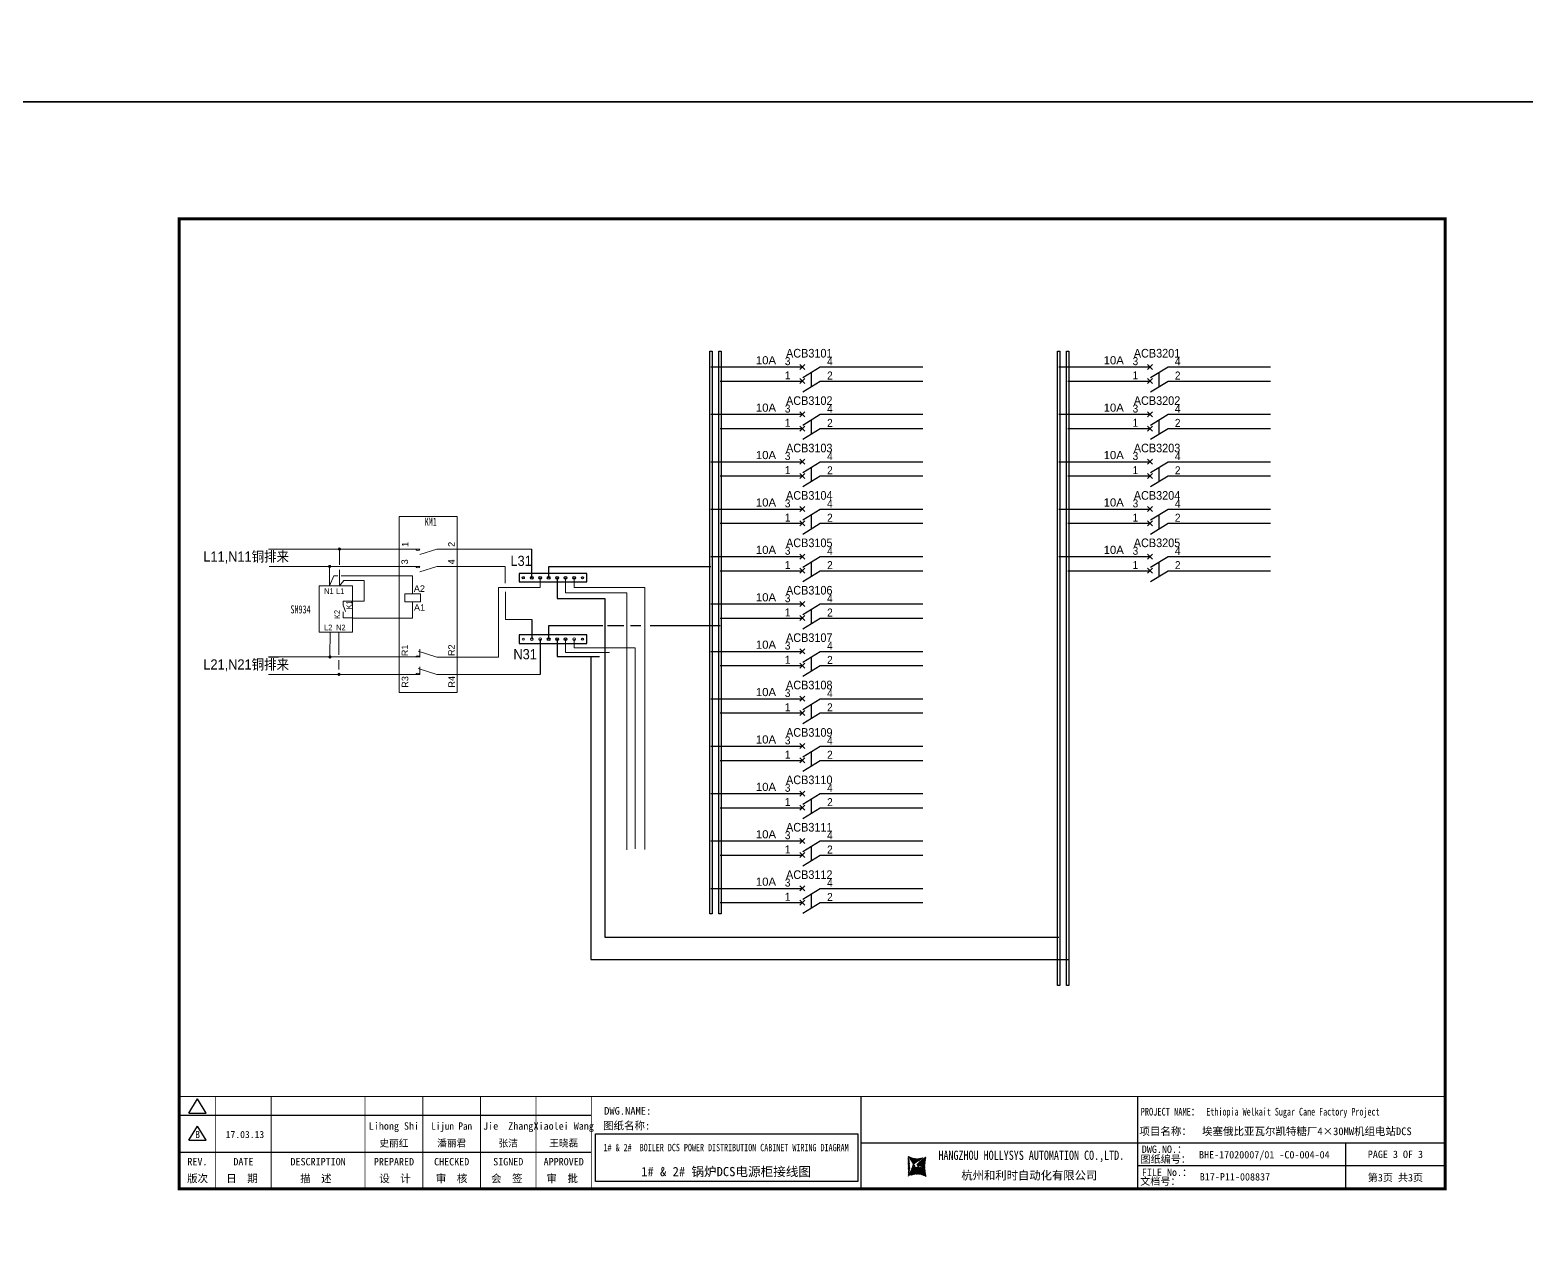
# Model space of a CAD drawing. Extents: x 79822 to 122366, y -56021 to -28815.
# Drawn here: x 101043 to 105906, y -50160 to -46251 of the extents above; entities that cross this region are included whole.
import ezdxf
from ezdxf.enums import TextEntityAlignment as Align
from ezdxf.lldxf.tags import DXFTag

# ---------------------------------------------------------------- set-up
doc = ezdxf.new("R2010")
doc.units = 0
doc.header["$LTSCALE"] = 100
doc.header["$MEASUREMENT"] = 0
doc.linetypes.add('ACAD_ISO02W100', pattern=[15, 12, -3])
for name, color, linetype in [('t', 1, 'Continuous'), ('标准图框及表格', 7, 'Continuous'), ('空气开关', 7, 'Continuous')]:
    doc.layers.add(name, color=color, linetype=linetype)
for name, color, linetype, lineweight in [('注释', 130, 'Continuous', 20), ('粗实线', 7, 'Continuous', 20), ('细实线', 7, 'Continuous', 20)]:
    doc.layers.add(name, color=color, linetype=linetype, lineweight=lineweight)
doc.styles.add('HZ', font='arial.ttf', dxfattribs={"width": 0.7})
doc.styles.get("Standard").update_dxf_attribs({"font": ''})
doc.styles.get('Standard').set_extended_font_data('SimSun')
tags = doc.linetypes.add('CENTER', pattern=[2, 1.25, -0.25, 0.25, -0.25]).pattern_tags.tags
tags[10:11] = [DXFTag(74, 4), DXFTag(75, 0), DXFTag(340, '0'), DXFTag(46, 1.0), DXFTag(50, 0.0), DXFTag(44, 0.0), DXFTag(45, 0.0)]
tags[8:9] = [DXFTag(74, 4), DXFTag(75, 0), DXFTag(340, '0'), DXFTag(46, 1.0), DXFTag(50, 0.0), DXFTag(44, 0.0), DXFTag(45, 0.0)]
tags[6:7] = [DXFTag(74, 4), DXFTag(75, 0), DXFTag(340, '0'), DXFTag(46, 1.0), DXFTag(50, 0.0), DXFTag(44, 0.0), DXFTag(45, 0.0)]
tags[4:5] = [DXFTag(74, 4), DXFTag(75, 0), DXFTag(340, '0'), DXFTag(46, 1.0), DXFTag(50, 0.0), DXFTag(44, 0.0), DXFTag(45, 0.0)]

# ---------------------------------------------------------------- blocks, each defined once
blk = doc.blocks.new('供电端子')
at = {"style": 'HZ', "width": 0.7}
blk.add_attdef('供电端子', (0, 0), '', height=17, dxfattribs=at)
blk = doc.blocks.new('图框')
at = {"layer": '标准图框及表格'}
h = blk.add_hatch(dxfattribs=at)
h.set_pattern_fill('ANSI31', color=5, scale=8.329864, style=0)
edge = h.paths.add_edge_path()
edge.add_arc((2399.3, -2998.2), 55.2, 238.1092, 291.6532)
edge.add_line((2419.6, -3049.4), (2388.5, -3070.2))
edge.add_arc((2238.9, -3078.3), 135.4, 346.3915, 374.25)
edge.add_line((2370.5, -3110.2), (2397.5, -3087.9))
edge.add_line((2391.3, -3080.3), (2396.1, -3080.9))
edge.add_spline(control_points=[(2397.5, -3087.9), (2398.4, -3087), (2400, -3085.5), (2399.9, -3081.3), (2397.4, -3081), (2396.1, -3080.9)], knot_values=[0, 0, 0, 0, 6.844331, 12.400427, 18.769243, 18.769243, 18.769243, 18.769243], weights=[1, 1, 1, 1, 1, 1], degree=3, periodic=0)
edge.add_spline(control_points=[(2388.5, -3070.3), (2387.8, -3070.9), (2386.5, -3072), (2385.5, -3073.4), (2385.1, -3074)], knot_values=[0, 0, 0, 0, 5.253674, 9.488439, 9.488439, 9.488439, 9.488439], weights=[1, 1, 1, 1, 1], degree=3, periodic=0)
edge.add_spline(control_points=[(2386.3, -3072.3), (2385.7, -3072.9), (2384.6, -3074.4), (2384.9, -3077.7), (2387.9, -3079.9), (2390.2, -3080.1), (2391.3, -3080.3)], knot_values=[10.665975, 10.665975, 10.665975, 10.665975, 18.977704, 28.894558, 41.119554, 52.646925, 52.646925, 52.646925, 52.646925], weights=[1, 1, 1, 1, 1, 1, 1], degree=3, periodic=0)
h = blk.add_hatch(dxfattribs=at)
h.set_pattern_fill('ANSI31', color=3, scale=8.329864, style=0)
edge = h.paths.add_edge_path()
edge.add_line((2402.5, -3075.8), (2407.7, -3076.4))
edge.add_spline(control_points=[(2401, -3068.8), (2400.2, -3069.6), (2398.5, -3071.2), (2398.6, -3075.4), (2401.1, -3075.6), (2402.4, -3075.8)], knot_values=[0, 0, 0, 0, 6.844331, 12.400427, 18.769243, 18.769243, 18.769243, 18.769243], weights=[1, 1, 1, 1, 1, 1], degree=3, periodic=0)
edge.add_line((2428, -3046.5), (2401, -3068.8))
edge.add_spline(control_points=[(2412.6, -3083.9), (2413, -3083.4), (2413.9, -3082.1), (2413.6, -3078.9), (2410.7, -3076.8), (2408.3, -3076.5), (2407.2, -3076.4)], knot_values=[12.654089, 12.654089, 12.654089, 12.654089, 18.977704, 28.894558, 41.119554, 52.646925, 52.646925, 52.646925, 52.646925], weights=[1, 1, 1, 1, 1, 1, 1], degree=3, periodic=0)
edge.add_line((2411.6, -3085), (2412.8, -3083.7))
edge.add_line((2410, -3086.4), (2411.6, -3085))
edge.add_line((2378.9, -3107.2), (2410, -3086.4))
edge.add_arc((2399.3, -3158.5), 55.2, 58.1092, 111.6532)
edge.add_arc((2559.6, -3078.3), 135.4, 166.3915, 194.25)
at = {"color": 7}
for p, q in [((2215.6, -2851.6), (2215.6, -3151.6)), ((3115.6, -2851.6), (3115.6, -3151.6)), ((0, -2911.6), (1340.2, -2911.6)), ((2215.6, -3001.6), (3115.6, -3001.6)), ((3115.6, -3001.6), (4115.6, -3001.6)), ((3791.8, -3001.6), (3791.8, -3151.6)), ((0, -3031.6), (1340.2, -3031.6)), ((4115.6, -3076.6), (3115.6, -3076.6))]:
    blk.add_line(p, q, dxfattribs=at)
at = {"color": 7, "const_width": 3}
blk.add_lwpolyline([(4115.6, -2851.6), (0, -2851.6)], dxfattribs=at)
at = {"layer": 't', "color": 7}
for p, q in [((31.9, -2905), (59.9, -2859.1)), ((87.8, -2905), (59.9, -2859.1)), ((31.9, -2905), (87.8, -2905)), ((31.9, -2993), (59.9, -2947.1)), ((87.8, -2993), (59.9, -2947.1)), ((31.9, -2993), (87.8, -2993))]:
    blk.add_line(p, q, dxfattribs=at)
at = {"layer": 't', "color": 7, "const_width": 9.62}
blk.add_lwpolyline([(4115.6, -3151.6), (4115.6, 0), (0, 0), (0, -3151.6)], close=True, dxfattribs=at)
at = {"layer": 't', "color": 7, "const_width": 2.4}
for points in [[(118.8, -2852.8), (118.8, -3151.6)], [(299.1, -2852.8), (299.1, -3151.6)], [(604.4, -2852.8), (604.4, -3156.4)], [(792, -2852.8), (792, -3156.4)], [(979.6, -2852.8), (979.6, -3156.4)], [(1159.9, -2852.8), (1159.9, -3156.4)], [(1340.2, -2852.8), (1340.2, -3156.4)]]:
    blk.add_lwpolyline(points, dxfattribs=at)
at = {"color": 7, "linetype": 'CENTER'}
for s, height, p in [('图纸编号：', 24, (3125.2, -3066.7)), ('杭州和利时自动化有限公司', 27, (2542.5, -3121.1)), ('文档号：', 24, (3124, -3138.7))]:
    blk.add_text(s, height=height, dxfattribs=at).set_placement(p)
at = {"color": 7, "flags": 8}
for tag, p, height in [('DWG.NAME:', (1381.6, -2910.4), 25), ('PROJECTNAME:', (3125.5, -2912.8), 24), ('PROJECTNAME：', (3339.1, -2913.1), 25), ('DWG.NO.:', (3128.2, -3030.4), 24), ('图纸编号', (3315.4, -3052.4), 24), ('FILENO.:', (3128.7, -3106.1), 24), ('文档号', (3317.7, -3124.1), 24)]:
    blk.add_attdef(tag, p, '', height=height, dxfattribs=at)
for tag, height, p in [('A', 23, (59.9, -2974.9)), ('设计时间', 23, (213.9, -2974.9)), ('RENLIU', 24, (698.2, -2950.4)), ('SHUFENWANG', 24, (885.8, -2950.4)), ('FANGHOU', 24, (1069.7, -2950.4)), ('DANDANLI', 24, (1250, -2950.4)), ('刘仁', 23, (698.2, -3002.2)), ('王姝芬', 23, (885.8, -3002.2)), ('侯方', 23, (1069.7, -3002.2)), ('李丹丹', 23, (1250, -3002.2)), ('#10STATIONONTROLCABINETCOVER', 30, (1777.9, -3017.2)), ('REV.', 24, (59.4, -3063)), ('DATE', 24, (208.9, -3063)), ('DESCRIPTION', 24, (451.7, -3063)), ('PREPARED', 24, (698.2, -3063)), ('CHECKED', 24, (885.8, -3063)), ('SIGNED', 24, (1069.7, -3063)), ('APPROVED', 24, (1250, -3063)), ('PAGEXOFX', 24, (3953.7, -3039.1)), ('图纸名称', 30, (1777.9, -3094.7)), ('第几页共几页', 24, (3953.7, -3114.1))]:
    blk.add_attdef(tag, text='', height=height, dxfattribs=at).set_placement(p, align=Align.MIDDLE)
for tag, p in [('图纸名称:', (1377.8, -2965.9)), ('项目名称：', (3121.6, -2984.3)), ('项目名称：', (3325, -2984.3))]:
    blk.add_attdef(tag, text='', height=25, dxfattribs=at).set_placement(p, align=Align.BOTTOM_LEFT)
at = {"color": 7, "width": 0.8, "flags": 8}
blk.add_attdef('HANGZHOUHOLLYSYSAUTOMATIONCO.,LTD.', text='', height=24, dxfattribs=at).set_placement((2770.1, -3045.7), align=Align.MIDDLE)
at = {"layer": 't', "color": 7}
for s, p in [('版次', (59.9, -3117.6)), ('日  期', (204.2, -3117.6)), ('描  述', (444.5, -3117.6)), ('设  计', (701.5, -3117.6)), ('审  核', (885.6, -3117.6)), ('会  签', (1065, -3117.6)), ('审  批', (1245.3, -3117.6))]:
    blk.add_text(s, height=25, dxfattribs=at).set_placement(p, align=Align.MIDDLE_CENTER)
at = {"layer": '标准图框及表格', "color": 5, "style": 'HZ'}
for s, p in [('pgqh', (2373.9, -3059.7)), ('hollilas', (2374.1, -3086))]:
    blk.add_text(s, height=5.21, dxfattribs=at).set_placement(p)
at = {"layer": '标准图框及表格', "color": 3, "style": 'HZ'}
for s, height, p in [('auto', 8.68, (2400.9, -3074.2)), ('hollysys', 4.34, (2402.5, -3099.7))]:
    blk.add_text(s, height=height, dxfattribs=at).set_placement(p)

msp = doc.modelspace()

# ---------------------------------------------------------------- linework, layer by layer
at = {"color": 43}
for p, q in [((103256.5, -47346.1), (103553.2, -47346.1)), ((103611.7, -47346.1), (103945.4, -47346.1)), ((104387.1, -47346.1), (104683.7, -47346.1)), ((104742.3, -47346.1), (105076, -47346.1)), ((103256.5, -47500.1), (103553.2, -47500.1)), ((103611.7, -47500.1), (103945.4, -47500.1)), ((104387.1, -47500.1), (104683.7, -47500.1)), ((104742.3, -47500.1), (105076, -47500.1)), ((103256.5, -47654.1), (103553.2, -47654.1)), ((103611.7, -47654.1), (103945.4, -47654.1)), ((104387.1, -47654.1), (104683.7, -47654.1)), ((104742.3, -47654.1), (105076, -47654.1)), ((103256.5, -47808.1), (103553.2, -47808.1)), ((103611.7, -47808.1), (103945.4, -47808.1)), ((104387.1, -47808.1), (104683.7, -47808.1)), ((104742.3, -47808.1), (105076, -47808.1)), ((102674.1, -48030.9), (102674.1, -47938.1)), ((102729.1, -48030.9), (102729.1, -47994.6)), ((102729.1, -47994.6), (102901.3, -47994.6)), ((102873.8, -47994.6), (103256.5, -47994.6)), ((103256.5, -47962.1), (103553.2, -47962.1)), ((103611.7, -47962.1), (103945.4, -47962.1)), ((104387.1, -47962.1), (104683.7, -47962.1)), ((104742.3, -47962.1), (105076, -47962.1)), ((102756.6, -48030.9), (102756.6, -48098.7)), ((102756.6, -48098.7), (102888, -48098.7)), ((102871, -48098.7), (102911.1, -48098.7)), ((102911.1, -48098.7), (102911.1, -48467.6)), ((103256.5, -48116.1), (103553.2, -48116.1)), ((103611.7, -48116.1), (103945.4, -48116.1)), ((101818.8, -48288.3), (101851, -48288.3)), ((103256.5, -48270.1), (103553.2, -48270.1)), ((103611.7, -48270.1), (103945.4, -48270.1)), ((103256.5, -48424.1), (103553.2, -48424.1)), ((103611.7, -48424.1), (103945.4, -48424.1)), ((102911.1, -48467.6), (102911.1, -49198.4)), ((103256.5, -48578.1), (103553.2, -48578.1)), ((103611.7, -48578.1), (103945.4, -48578.1)), ((103256.5, -48732.1), (103553.2, -48732.1)), ((103611.7, -48732.1), (103945.4, -48732.1)), ((103256.5, -48886.1), (103553.2, -48886.1)), ((103611.7, -48886.1), (103945.4, -48886.1)), ((103256.5, -49040.1), (103553.2, -49040.1)), ((103611.7, -49040.1), (103945.4, -49040.1)), ((102911.1, -49198.4), (104387.9, -49198.4))]:
    msp.add_line(p, q, dxfattribs=at)
at = {"color": 6}
for p, q in [((103561.3, -47354.2), (103545.1, -47338)), ((103545.1, -47354.2), (103561.3, -47338)), ((103555.3, -47380.9), (103611.7, -47346.1)), ((104691.8, -47354.2), (104675.6, -47338)), ((104675.6, -47354.2), (104691.8, -47338)), ((104685.8, -47380.9), (104742.3, -47346.1)), ((103545.1, -47400.3), (103561.3, -47384.1)), ((103561.3, -47400.3), (103545.1, -47384.1)), ((103555.3, -47427), (103611.7, -47392.2)), ((104675.6, -47400.3), (104691.8, -47384.1)), ((104691.8, -47400.3), (104675.6, -47384.1)), ((104685.8, -47427), (104742.3, -47392.2)), ((103561.3, -47508.2), (103545.1, -47492)), ((103545.1, -47508.2), (103561.3, -47492)), ((103555.3, -47534.9), (103611.7, -47500.1)), ((104691.8, -47508.2), (104675.6, -47492)), ((104675.6, -47508.2), (104691.8, -47492)), ((104685.8, -47534.9), (104742.3, -47500.1)), ((103561.3, -47554.3), (103545.1, -47538.1)), ((103545.1, -47554.3), (103561.3, -47538.1)), ((103555.3, -47581), (103611.7, -47546.2)), ((104691.8, -47554.3), (104675.6, -47538.1)), ((104675.6, -47554.3), (104691.8, -47538.1)), ((104685.8, -47581), (104742.3, -47546.2)), ((103545.1, -47662.2), (103561.3, -47646)), ((103561.3, -47662.2), (103545.1, -47646)), ((103555.3, -47688.9), (103611.7, -47654.1)), ((104675.6, -47662.2), (104691.8, -47646)), ((104691.8, -47662.2), (104675.6, -47646)), ((104685.8, -47688.9), (104742.3, -47654.1)), ((103545.1, -47708.3), (103561.3, -47692.1)), ((103561.3, -47708.3), (103545.1, -47692.1)), ((103555.3, -47735), (103611.7, -47700.2)), ((104675.6, -47708.3), (104691.8, -47692.1)), ((104691.8, -47708.3), (104675.6, -47692.1)), ((104685.8, -47735), (104742.3, -47700.2)), ((103561.3, -47816.2), (103545.1, -47800)), ((103545.1, -47816.2), (103561.3, -47800)), ((104691.8, -47816.2), (104675.6, -47800)), ((104675.6, -47816.2), (104691.8, -47800)), ((103561.3, -47862.3), (103545.1, -47846.1)), ((103545.1, -47862.3), (103561.3, -47846.1)), ((103555.3, -47842.9), (103611.7, -47808.1)), ((103555.3, -47889), (103611.7, -47854.2)), ((104691.8, -47862.3), (104675.6, -47846.1)), ((104675.6, -47862.3), (104691.8, -47846.1)), ((104685.8, -47842.9), (104742.3, -47808.1)), ((104685.8, -47889), (104742.3, -47854.2)), ((103545.1, -47970.2), (103561.3, -47954)), ((103561.3, -47970.2), (103545.1, -47954)), ((103545.1, -48016.3), (103561.3, -48000.1)), ((103561.3, -48016.3), (103545.1, -48000.1)), ((103555.3, -47996.9), (103611.7, -47962.1)), ((104675.6, -47970.2), (104691.8, -47954)), ((104691.8, -47970.2), (104675.6, -47954)), ((104675.6, -48016.3), (104691.8, -48000.1)), ((104691.8, -48016.3), (104675.6, -48000.1)), ((104685.8, -47996.9), (104742.3, -47962.1)), ((103555.3, -48043), (103611.7, -48008.2)), ((104685.8, -48043), (104742.3, -48008.2)), ((103561.3, -48124.2), (103545.1, -48108)), ((103545.1, -48124.2), (103561.3, -48108)), ((103555.3, -48150.9), (103611.7, -48116.1)), ((103561.3, -48170.3), (103545.1, -48154.1)), ((103545.1, -48170.3), (103561.3, -48154.1)), ((103555.3, -48197), (103611.7, -48162.2)), ((103561.3, -48278.2), (103545.1, -48262)), ((103545.1, -48278.2), (103561.3, -48262)), ((103555.3, -48304.9), (103611.7, -48270.1)), ((103561.3, -48324.3), (103545.1, -48308.1)), ((103545.1, -48324.3), (103561.3, -48308.1)), ((103555.3, -48351), (103611.7, -48316.2)), ((103545.1, -48432.2), (103561.3, -48416)), ((103561.3, -48432.2), (103545.1, -48416)), ((103555.3, -48458.9), (103611.7, -48424.1)), ((103545.1, -48478.3), (103561.3, -48462.1)), ((103561.3, -48478.3), (103545.1, -48462.1)), ((103555.3, -48505), (103611.7, -48470.2)), ((103561.3, -48586.2), (103545.1, -48570)), ((103545.1, -48586.2), (103561.3, -48570)), ((103555.3, -48612.9), (103611.7, -48578.1)), ((103561.3, -48632.3), (103545.1, -48616.1)), ((103545.1, -48632.3), (103561.3, -48616.1)), ((103555.3, -48659), (103611.7, -48624.2)), ((103561.3, -48740.2), (103545.1, -48724)), ((103545.1, -48740.2), (103561.3, -48724)), ((103561.3, -48786.3), (103545.1, -48770.1)), ((103545.1, -48786.3), (103561.3, -48770.1)), ((103555.3, -48766.9), (103611.7, -48732.1)), ((103555.3, -48813), (103611.7, -48778.2)), ((103561.3, -48894.2), (103545.1, -48878)), ((103545.1, -48894.2), (103561.3, -48878)), ((103561.3, -48940.3), (103545.1, -48924.1)), ((103545.1, -48940.3), (103561.3, -48924.1)), ((103555.3, -48920.9), (103611.7, -48886.1)), ((103555.3, -48967), (103611.7, -48932.2)), ((103545.1, -49048.2), (103561.3, -49032)), ((103561.3, -49048.2), (103545.1, -49032)), ((103555.3, -49074.9), (103611.7, -49040.1)), ((103545.1, -49094.3), (103561.3, -49078.1)), ((103561.3, -49094.3), (103545.1, -49078.1)), ((103555.3, -49121), (103611.7, -49086.2))]:
    msp.add_line(p, q, dxfattribs=at)
at = {"color": 5}
for p, q in [((103286.2, -47392.2), (103553.2, -47392.2)), ((103611.7, -47392.2), (103944.8, -47392.2)), ((104416.8, -47392.2), (104683.7, -47392.2)), ((104742.3, -47392.2), (105075.4, -47392.2)), ((103286.2, -47546.2), (103553.2, -47546.2)), ((103611.7, -47546.2), (103944.8, -47546.2)), ((104416.8, -47546.2), (104683.7, -47546.2)), ((104742.3, -47546.2), (105075.4, -47546.2)), ((103286.2, -47700.2), (103553.2, -47700.2)), ((103611.7, -47700.2), (103944.8, -47700.2)), ((104416.8, -47700.2), (104683.7, -47700.2)), ((104742.3, -47700.2), (105075.4, -47700.2)), ((103286.2, -47854.2), (103553.2, -47854.2)), ((103611.7, -47854.2), (103944.8, -47854.2)), ((104416.8, -47854.2), (104683.7, -47854.2)), ((104742.3, -47854.2), (105075.4, -47854.2)), ((103286.2, -48008.2), (103553.2, -48008.2)), ((103611.7, -48008.2), (103944.8, -48008.2)), ((104416.8, -48008.2), (104683.7, -48008.2)), ((104742.3, -48008.2), (105075.4, -48008.2)), ((102674.1, -48166.2), (102674.1, -48230.5)), ((102729.1, -48230.5), (102729.1, -48186)), ((102729.1, -48186), (102847.5, -48186)), ((102820, -48186), (102905.6, -48186)), ((102919.9, -48186), (102972.9, -48186)), ((102995.6, -48186), (103028.7, -48186)), ((103059.3, -48186), (103286.2, -48186)), ((103286.2, -48162.2), (103553.2, -48162.2)), ((103611.7, -48162.2), (103944.8, -48162.2)), ((102701.6, -48230.5), (102701.6, -48345.2)), ((102756.6, -48230.5), (102756.6, -48286.8)), ((102756.6, -48286.8), (102894.1, -48286.8)), ((102866.6, -48286.8), (102866.6, -48467)), ((103286.2, -48316.2), (103553.2, -48316.2)), ((103611.7, -48316.2), (103944.8, -48316.2)), ((102866.6, -48467), (102866.6, -49271.1)), ((103286.2, -48470.2), (103553.2, -48470.2)), ((103611.7, -48470.2), (103944.8, -48470.2)), ((103286.2, -48624.2), (103553.2, -48624.2)), ((103611.7, -48624.2), (103944.8, -48624.2)), ((103286.2, -48778.2), (103553.2, -48778.2)), ((103611.7, -48778.2), (103944.8, -48778.2)), ((103286.2, -48932.2), (103553.2, -48932.2)), ((103611.7, -48932.2), (103944.8, -48932.2)), ((103286.2, -49086.2), (103553.2, -49086.2)), ((103611.7, -49086.2), (103944.8, -49086.2)), ((102866.6, -49271.1), (104417.7, -49271.1))]:
    msp.add_line(p, q, dxfattribs=at)
at = {"color": 5, "lineweight": 0}
for p, q in [((102017, -48057.5), (102031.2, -48025.3)), ((102031.2, -48025.3), (102043.7, -48025.3)), ((102054.5, -48025.3), (102286.7, -48025.3))]:
    msp.add_line(p, q, dxfattribs=at)
at = {"color": 43, "lineweight": 0}
for p, q in [((102063.7, -48039.6), (102049, -48057.5)), ((102129.1, -48039.6), (102063.7, -48039.6)), ((102129.1, -48106.7), (102129.1, -48039.6)), ((102090.9, -48106.7), (102129.1, -48106.7))]:
    msp.add_line(p, q, dxfattribs=at)
at = {"color": 1}
for points in [[(80424, -41902.7), (120415.7, -41902.7), (120415.7, -46484.7), (80424, -46484.7)], [(80424, -46484.7), (120403.6, -46484.7), (120403.6, -56021.4), (80424, -56021.4)], [(102881.4, -49837.3), (103734, -49837.3), (103734, -49992.3), (102881.4, -49992.3)]]:
    msp.add_lwpolyline(points, close=True, dxfattribs=at)
at = {"color": 43}
for points in [[(103260.5, -47294.4), (103260.5, -49123.2), (103252.7, -49123.2), (103252.7, -47294.4)], [(104391, -47294.4), (104391, -49356.2), (104383.2, -49356.2), (104383.2, -47294.4)], [(102632.8, -48044.6), (102852.8, -48044.6), (102852.8, -48017.1), (102632.8, -48017.1)]]:
    msp.add_lwpolyline(points, close=True, dxfattribs=at)
at = {"color": 5}
for points in [[(103289.7, -47294.4), (103289.7, -49123.2), (103281.8, -49123.2), (103281.8, -47294.4)], [(104420.2, -47294.4), (104420.2, -49356.2), (104412.4, -49356.2), (104412.4, -47294.4)], [(102632.8, -48244.3), (102852.8, -48244.3), (102852.8, -48216.8), (102632.8, -48216.8)]]:
    msp.add_lwpolyline(points, close=True, dxfattribs=at)
for centre, radius in [((102646.6, -48030.9), 3.3), ((102674.1, -48030.9), 4.4), ((102701.6, -48030.9), 4.4), ((102729.1, -48030.9), 4.4), ((102756.6, -48030.9), 4.4), ((102784.1, -48030.9), 4.4), ((102811.6, -48030.9), 4.4), ((102839.1, -48030.9), 3.3), ((102729.1, -48230.5), 4.4), ((102756.6, -48230.5), 4.4), ((102784.1, -48230.5), 4.4), ((102839.1, -48230.5), 3.3)]:
    msp.add_circle(centre, radius)
at = {"lineweight": 20}
for centre, radius in [((102646.6, -48230.5), 3.3), ((102674.1, -48230.5), 4.4), ((102701.6, -48230.5), 4.4), ((102811.6, -48230.5), 4.4)]:
    msp.add_circle(centre, radius, dxfattribs=at)
at = {"layer": '空气开关', "color": 6}
for p, q in [((103583.5, -47409.6), (103583.5, -47363.5)), ((104714, -47409.6), (104714, -47363.5)), ((103583.5, -47563.6), (103583.5, -47517.5)), ((104714, -47563.6), (104714, -47517.5)), ((103583.5, -47717.6), (103583.5, -47671.5)), ((104714, -47717.6), (104714, -47671.5)), ((103583.5, -47871.6), (103583.5, -47825.5)), ((104714, -47871.6), (104714, -47825.5)), ((103583.5, -48025.6), (103583.5, -47979.5)), ((104714, -48025.6), (104714, -47979.5)), ((103583.5, -48179.6), (103583.5, -48133.5)), ((103583.5, -48333.6), (103583.5, -48287.5)), ((103583.5, -48487.6), (103583.5, -48441.5)), ((103583.5, -48641.6), (103583.5, -48595.5)), ((103583.5, -48795.6), (103583.5, -48749.5)), ((103583.5, -48949.6), (103583.5, -48903.5)), ((103583.5, -49103.6), (103583.5, -49057.5))]:
    msp.add_line(p, q, dxfattribs=at)
at = {"layer": '粗实线'}
msp.add_lwpolyline([(102243.4, -48403.8), (102243.4, -47832.3), (102431.5, -47832.3), (102431.5, -48403.8)], close=True, dxfattribs=at)
at = {"layer": '细实线', "color": 43}
for p, q in [((101818.8, -47937.8), (102180.8, -47937.8)), ((102049.4, -47989.1), (102049.4, -47937.8)), ((102180.8, -47937.8), (102243.4, -47937.8)), ((102243.4, -47937.8), (102310.4, -47937.8)), ((102365.3, -47938.1), (102310.5, -47955.7)), ((102431.5, -47938.1), (102365.3, -47938.1)), ((102431.5, -47938.1), (102674.1, -47938.1)), ((102049, -48057.5), (102049, -48005.1)), ((102701.6, -48030.9), (102701.6, -48062.5)), ((102784.1, -48030.9), (102784.1, -48079.7)), ((102811.6, -48030.9), (102811.6, -48062.4)), ((102566.1, -48288.6), (102566.1, -48062.5)), ((102566.1, -48062.5), (102701.6, -48062.5)), ((102784.1, -48079.7), (102888.4, -48079.7)), ((102811.6, -48062.4), (102888.4, -48062.4)), ((102869.9, -48079.7), (102983.3, -48079.7)), ((102874.2, -48062.4), (103041.6, -48062.4)), ((102983.3, -48079.7), (102983.3, -48915.1)), ((103041.6, -48062.4), (103041.6, -48914)), ((102286.7, -48109.7), (102286.7, -48161.9)), ((102243.4, -48161.9), (102090.9, -48161.9)), ((102243.4, -48161.9), (102286.7, -48161.9)), ((102018.3, -48208.2), (102018, -48285.8)), ((101851.1, -48288.3), (102243.4, -48288.3)), ((102243.4, -48288.3), (102310.4, -48288.3)), ((102365.3, -48288.6), (102305.1, -48269.3)), ((102310.4, -48288.9), (102310.4, -48263.2)), ((102431.5, -48288.6), (102365.3, -48288.6)), ((102431.5, -48288.6), (102566.1, -48288.6))]:
    msp.add_line(p, q, dxfattribs=at)
at = {"layer": '细实线', "color": 5}
for p, q in [((101820.5, -47994.3), (102152.4, -47994.3)), ((102017, -48057.5), (102017, -47994.3)), ((102152.4, -47994.3), (102243.4, -47994.3)), ((102243.4, -47994.3), (102310.4, -47994.3)), ((102365.3, -47994.6), (102310.5, -48012.2)), ((102431.5, -47994.6), (102365.3, -47994.6)), ((102431.5, -47994.6), (102587.5, -47994.6)), ((102587.5, -47994.6), (102587.5, -48048.1)), ((102286.7, -48083.6), (102286.7, -48025.3)), ((102588.3, -48076.6), (102588.3, -48166.2)), ((102588.3, -48166.2), (102674.1, -48166.2)), ((102047.2, -48208.2), (102047.2, -48281.4)), ((102784.1, -48230.5), (102784.1, -48273.7)), ((102811.6, -48230.5), (102811.6, -48258.3)), ((102784.1, -48273.7), (102926.5, -48273.7)), ((102811.6, -48258.3), (102928.3, -48258.3)), ((102924.8, -48258.3), (103009.9, -48258.3)), ((103009.9, -48258.3), (103009.9, -48912.1)), ((102047.4, -48299.3), (102047.4, -48329.1)), ((102365.3, -48345.2), (102305.1, -48325.9)), ((102310.2, -48344.9), (102310.2, -48319.9)), ((101818.8, -48344.9), (102243.4, -48344.9)), ((102243.4, -48344.9), (102310.4, -48344.9)), ((102431.5, -48345.2), (102365.3, -48345.2)), ((102431.5, -48345.2), (102701.6, -48345.2))]:
    msp.add_line(p, q, dxfattribs=at)
at = {"layer": '细实线'}
for p, q in [((102090.9, -48106.7), (102060.8, -48106.7)), ((102060.8, -48106.7), (102060.8, -48120.4)), ((102060.8, -48161.2), (102060.8, -48141.7)), ((102090.9, -48161.2), (102060.8, -48161.2))]:
    msp.add_line(p, q, dxfattribs=at)
at = {"layer": '细实线', "color": 7}
msp.add_line((102068.1, -48141.2), (102060.8, -48120.4), dxfattribs=at)
at = {"layer": '细实线', "color": 43, "linetype": 'Continuous', "const_width": 5.09}
for points in [[(102049.1, -47940.3, 1), (102049.1, -47935.2, 1)], [(102018, -48290.9, 1), (102018, -48285.8, 1)]]:
    msp.add_lwpolyline(points, format="xyb", close=True, dxfattribs=at)
at = {"layer": '细实线', "color": 5, "linetype": 'Continuous', "const_width": 5.09}
msp.add_lwpolyline([(102017.1, -47996.9, 1), (102017.1, -47991.8, 1)], format="xyb", close=True, dxfattribs=at)
at = {"layer": '细实线'}
for points in [[(101983.5, -48208.2), (101983.5, -48057.5), (102090.9, -48057.5), (102090.9, -48208.2)], [(102261.1, -48109.7), (102261.1, -48083.6), (102312.2, -48083.6), (102312.2, -48109.7)]]:
    msp.add_lwpolyline(points, close=True, dxfattribs=at)
at = {"layer": '细实线', "color": 0, "linetype": 'Continuous', "const_width": 5.09}
msp.add_lwpolyline([(102047.4, -48347.4, 1), (102047.4, -48342.4, 1)], format="xyb", close=True, dxfattribs=at)
at = {"layer": '细实线', "color": 43}
for centre, start, end in [((102303.8, -47935.4), 199.9032, 340.0968), ((102303.8, -48291.3), 19.9032, 160.0968)]:
    msp.add_arc(centre, 7.02, start, end, dxfattribs=at)
at = {"layer": '细实线', "color": 5}
for centre, start, end in [((102303.8, -47992), 199.9032, 340.0968), ((102303.8, -48347.9), 19.9032, 160.0968)]:
    msp.add_arc(centre, 7.02, start, end, dxfattribs=at)

# ---------------------------------------------------------------- block references
at = {"color": 1}
ref = msp.add_blockref('图框', (101527.9, -46865.1), dxfattribs=at)
ref.add_attrib('第几页共几页', '第3页 共3页', dxfattribs={"color": 7, "height": 24, "flags": 8}).set_placement((105481.6, -49979.1), align=Align.MIDDLE)
ref.add_attrib('图纸编号', 'BHE-17020007/01 -C0-004-04', (104843.2, -49917.5), dxfattribs={"color": 7, "height": 24, "flags": 8})
ref.add_attrib('文档号', 'B17-P11-008837', (104845.6, -49989.2), dxfattribs={"color": 7, "height": 24, "flags": 8})
ref.add_attrib('图纸名称', '1# & 2# 锅炉DCS电源柜接线图', dxfattribs={"color": 7, "height": 30, "flags": 8}).set_placement((103305.8, -49959.7), align=Align.MIDDLE)
ref.add_attrib('刘仁', '史丽红', dxfattribs={"color": 7, "height": 23, "flags": 8}).set_placement((102226.1, -49867.2), align=Align.MIDDLE)
ref.add_attrib('王姝芬', '潘丽君', dxfattribs={"color": 7, "height": 23, "flags": 8}).set_placement((102413.7, -49867.2), align=Align.MIDDLE)
ref.add_attrib('侯方', '张洁', dxfattribs={"color": 7, "height": 23, "flags": 8}).set_placement((102597.6, -49867.2), align=Align.MIDDLE)
ref.add_attrib('李丹丹', '王晓磊', dxfattribs={"color": 7, "height": 23, "flags": 8}).set_placement((102777.9, -49867.2), align=Align.MIDDLE)
ref.add_attrib('设计时间', '17.03.13', dxfattribs={"color": 7, "height": 23, "flags": 8}).set_placement((101741.7, -49839.9), align=Align.MIDDLE)
ref.add_attrib('A', 'B', dxfattribs={"color": 7, "height": 23, "flags": 8}).set_placement((101587.8, -49839.9), align=Align.MIDDLE)
ref.add_attrib('REV.', 'REV.', dxfattribs={"color": 7, "height": 24, "flags": 8}).set_placement((101587.3, -49928.1), align=Align.MIDDLE)
ref.add_attrib('DATE', 'DATE', dxfattribs={"color": 7, "height": 24, "flags": 8}).set_placement((101736.8, -49928.1), align=Align.MIDDLE)
ref.add_attrib('DESCRIBE', 'DESCRIPTION', dxfattribs={"color": 7, "height": 24, "flags": 8}).set_placement((101979.6, -49928.1), align=Align.MIDDLE)
ref.add_attrib('PREPARE', 'PREPARED', dxfattribs={"color": 7, "height": 24, "flags": 8}).set_placement((102226.1, -49928.1), align=Align.MIDDLE)
ref.add_attrib('VERIFY', 'CHECKED', dxfattribs={"color": 7, "height": 24, "flags": 8}).set_placement((102413.7, -49928.1), align=Align.MIDDLE)
ref.add_attrib('SIGN', 'SIGNED', dxfattribs={"color": 7, "height": 24, "flags": 8}).set_placement((102597.6, -49928.1), align=Align.MIDDLE)
ref.add_attrib('APPROVER', 'APPROVED', dxfattribs={"color": 7, "height": 24, "flags": 8}).set_placement((102777.9, -49928.1), align=Align.MIDDLE)
ref.add_attrib('RENLIU', 'Lihong Shi', dxfattribs={"color": 7, "height": 24, "flags": 8}).set_placement((102226.1, -49815.4), align=Align.MIDDLE)
ref.add_attrib('SHUFENWANG', 'Lijun Pan', dxfattribs={"color": 7, "height": 24, "width": 0.9, "flags": 8}).set_placement((102413.7, -49815.4), align=Align.MIDDLE)
ref.add_attrib('FANGHOU', 'Jie  Zhang', dxfattribs={"color": 7, "height": 24, "flags": 8}).set_placement((102597.6, -49815.4), align=Align.MIDDLE)
ref.add_attrib('DANDANLI', 'Xiaolei Wang', dxfattribs={"color": 7, "height": 24, "flags": 8}).set_placement((102777.9, -49815.4), align=Align.MIDDLE)
ref.add_attrib('DWG.NAME:', 'DWG.NAME:', (102909.5, -49775.4), dxfattribs={"color": 7, "height": 25, "flags": 8})
ref.add_attrib('#10STATIONONTROLCABINETCOVER', '1# & 2#  BOILER DCS POWER DISTRIBUTION CABINET WIRING DIAGRAM', dxfattribs={"color": 7, "height": 24, "width": 0.8, "flags": 8}).set_placement((103305.8, -49882.2), align=Align.MIDDLE)
ref.add_attrib('图纸名称:', '图纸名称:', dxfattribs={"color": 7, "height": 25, "flags": 8}).set_placement((102905.7, -49831), align=Align.BOTTOM_LEFT)
ref.add_attrib('HANGZHOUHOLLYSYSAUTOMATIONCO.,LTD', 'HANGZHOU HOLLYSYS AUTOMATION CO.,LTD.', dxfattribs={"color": 7, "height": 30, "width": 0.8, "flags": 8}).set_placement((104298, -49910.8), align=Align.MIDDLE)
ref.add_attrib('PROJECTNAME：', 'PROJECT NAME：', (104653.3, -49778.2), dxfattribs={"color": 7, "height": 25, "width": 0.8, "flags": 8})
ref.add_attrib('项目名称：', '项目名称：', dxfattribs={"color": 7, "height": 25, "flags": 8}).set_placement((104649.4, -49849.4), align=Align.BOTTOM_LEFT)
ref.add_attrib('PROJECTNAME：', 'Ethiopia Welkait Sugar Cane Factory Project', (104867, -49778.2), dxfattribs={"color": 7, "height": 25, "width": 0.7, "flags": 8})
ref.add_attrib('项目名称：', '埃塞俄比亚瓦尔凯特糖厂4×30MW机组电站DCS', dxfattribs={"color": 7, "height": 25, "flags": 8}).set_placement((104852.9, -49849.4), align=Align.BOTTOM_LEFT)
ref.add_attrib('PAGEXOFX', 'PAGE 3 OF 3', dxfattribs={"color": 7, "height": 24, "flags": 8}).set_placement((105481.6, -49904.1), align=Align.MIDDLE)
ref.add_attrib('DWG.NO.：', 'DWG.NO.：', (104657.2, -49899.6), dxfattribs={"color": 7, "height": 24, "flags": 8})
ref.add_attrib('FILENO.：', 'FILE No.：', (104657.2, -49974.6), dxfattribs={"color": 7, "height": 24, "flags": 8})
ref = msp.add_blockref('供电端子', (103435.4, -47337.6), dxfattribs=dict(xscale=0.9349999999976717, yscale=0.9349999999976717))
ref.add_attrib('供电端子', '10A', dxfattribs={"height": 26.4, "style": 'HZ'}).set_placement((103435.4, -47337.6), align=Align.CENTER)
ref = msp.add_blockref('供电端子', (103576.2, -47315.6), dxfattribs=dict(xscale=0.9349999999976717, yscale=0.9349999999976717))
ref.add_attrib('供电端子', 'ACB3101', dxfattribs={"height": 28.05, "style": 'HZ', "width": 0.9}).set_placement((103576.2, -47315.6), align=Align.CENTER)
ref = msp.add_blockref('供电端子', (104565.9, -47337.6), dxfattribs=dict(xscale=0.9349999999976717, yscale=0.9349999999976717))
ref.add_attrib('供电端子', '10A', dxfattribs={"height": 26.4, "style": 'HZ'}).set_placement((104565.9, -47337.6), align=Align.CENTER)
ref = msp.add_blockref('供电端子', (104706.7, -47315.6), dxfattribs=dict(xscale=0.9349999999976717, yscale=0.9349999999976717))
ref.add_attrib('供电端子', 'ACB3201', dxfattribs={"height": 28.05, "style": 'HZ', "width": 0.9}).set_placement((104706.7, -47315.6), align=Align.CENTER)
ref = msp.add_blockref('供电端子', (103435.4, -47491.6), dxfattribs=dict(xscale=0.9349999999976717, yscale=0.9349999999976717))
ref.add_attrib('供电端子', '10A', dxfattribs={"height": 26.4, "style": 'HZ'}).set_placement((103435.4, -47491.6), align=Align.CENTER)
ref = msp.add_blockref('供电端子', (103576.2, -47469.6), dxfattribs=dict(xscale=0.9349999999976717, yscale=0.9349999999976717))
ref.add_attrib('供电端子', 'ACB3102', dxfattribs={"height": 28.05, "style": 'HZ', "width": 0.9}).set_placement((103576.2, -47469.6), align=Align.CENTER)
ref = msp.add_blockref('供电端子', (104565.9, -47491.6), dxfattribs=dict(xscale=0.9349999999976717, yscale=0.9349999999976717))
ref.add_attrib('供电端子', '10A', dxfattribs={"height": 26.4, "style": 'HZ'}).set_placement((104565.9, -47491.6), align=Align.CENTER)
ref = msp.add_blockref('供电端子', (104706.7, -47469.6), dxfattribs=dict(xscale=0.9349999999976717, yscale=0.9349999999976717))
ref.add_attrib('供电端子', 'ACB3202', dxfattribs={"height": 28.05, "style": 'HZ', "width": 0.9}).set_placement((104706.7, -47469.6), align=Align.CENTER)
ref = msp.add_blockref('供电端子', (103576.2, -47623.6), dxfattribs=dict(xscale=0.9349999999976717, yscale=0.9349999999976717))
ref.add_attrib('供电端子', 'ACB3103', dxfattribs={"height": 28.05, "style": 'HZ', "width": 0.9}).set_placement((103576.2, -47623.6), align=Align.CENTER)
ref = msp.add_blockref('供电端子', (104706.7, -47623.6), dxfattribs=dict(xscale=0.9349999999976717, yscale=0.9349999999976717))
ref.add_attrib('供电端子', 'ACB3203', dxfattribs={"height": 28.05, "style": 'HZ', "width": 0.9}).set_placement((104706.7, -47623.6), align=Align.CENTER)
ref = msp.add_blockref('供电端子', (103435.4, -47645.6), dxfattribs=dict(xscale=0.9349999999976717, yscale=0.9349999999976717))
ref.add_attrib('供电端子', '10A', dxfattribs={"height": 26.4, "style": 'HZ'}).set_placement((103435.4, -47645.6), align=Align.CENTER)
ref = msp.add_blockref('供电端子', (104565.9, -47645.6), dxfattribs=dict(xscale=0.9349999999976717, yscale=0.9349999999976717))
ref.add_attrib('供电端子', '10A', dxfattribs={"height": 26.4, "style": 'HZ'}).set_placement((104565.9, -47645.6), align=Align.CENTER)
ref = msp.add_blockref('供电端子', (103576.2, -47777.6), dxfattribs=dict(xscale=0.9349999999976717, yscale=0.9349999999976717))
ref.add_attrib('供电端子', 'ACB3104', dxfattribs={"height": 28.05, "style": 'HZ', "width": 0.9}).set_placement((103576.2, -47777.6), align=Align.CENTER)
ref = msp.add_blockref('供电端子', (104706.7, -47777.6), dxfattribs=dict(xscale=0.9349999999976717, yscale=0.9349999999976717))
ref.add_attrib('供电端子', 'ACB3204', dxfattribs={"height": 28.05, "style": 'HZ', "width": 0.9}).set_placement((104706.7, -47777.6), align=Align.CENTER)
ref = msp.add_blockref('供电端子', (103435.4, -47799.6), dxfattribs=dict(xscale=0.9349999999976717, yscale=0.9349999999976717))
ref.add_attrib('供电端子', '10A', dxfattribs={"height": 26.4, "style": 'HZ'}).set_placement((103435.4, -47799.6), align=Align.CENTER)
ref = msp.add_blockref('供电端子', (104565.9, -47799.6), dxfattribs=dict(xscale=0.9349999999976717, yscale=0.9349999999976717))
ref.add_attrib('供电端子', '10A', dxfattribs={"height": 26.4, "style": 'HZ'}).set_placement((104565.9, -47799.6), align=Align.CENTER)
ref = msp.add_blockref('供电端子', (103576.2, -47931.6), dxfattribs=dict(xscale=0.9349999999976717, yscale=0.9349999999976717))
ref.add_attrib('供电端子', 'ACB3105', dxfattribs={"height": 28.05, "style": 'HZ', "width": 0.9}).set_placement((103576.2, -47931.6), align=Align.CENTER)
ref = msp.add_blockref('供电端子', (104706.7, -47931.6), dxfattribs=dict(xscale=0.9349999999976717, yscale=0.9349999999976717))
ref.add_attrib('供电端子', 'ACB3205', dxfattribs={"height": 28.05, "style": 'HZ', "width": 0.9}).set_placement((104706.7, -47931.6), align=Align.CENTER)
ref = msp.add_blockref('供电端子', (103435.4, -47953.6), dxfattribs=dict(xscale=0.9349999999976717, yscale=0.9349999999976717))
ref.add_attrib('供电端子', '10A', dxfattribs={"height": 26.4, "style": 'HZ'}).set_placement((103435.4, -47953.6), align=Align.CENTER)
ref = msp.add_blockref('供电端子', (104565.9, -47953.6), dxfattribs=dict(xscale=0.9349999999976717, yscale=0.9349999999976717))
ref.add_attrib('供电端子', '10A', dxfattribs={"height": 26.4, "style": 'HZ'}).set_placement((104565.9, -47953.6), align=Align.CENTER)
ref = msp.add_blockref('供电端子', (103435.4, -48107.6), dxfattribs=dict(xscale=0.9349999999976717, yscale=0.9349999999976717))
ref.add_attrib('供电端子', '10A', dxfattribs={"height": 26.4, "style": 'HZ'}).set_placement((103435.4, -48107.6), align=Align.CENTER)
ref = msp.add_blockref('供电端子', (103576.2, -48085.6), dxfattribs=dict(xscale=0.9349999999976717, yscale=0.9349999999976717))
ref.add_attrib('供电端子', 'ACB3106', dxfattribs={"height": 28.05, "style": 'HZ', "width": 0.9}).set_placement((103576.2, -48085.6), align=Align.CENTER)
ref = msp.add_blockref('供电端子', (103435.4, -48261.6), dxfattribs=dict(xscale=0.9349999999976717, yscale=0.9349999999976717))
ref.add_attrib('供电端子', '10A', dxfattribs={"height": 26.4, "style": 'HZ'}).set_placement((103435.4, -48261.6), align=Align.CENTER)
ref = msp.add_blockref('供电端子', (103576.2, -48239.6), dxfattribs=dict(xscale=0.9349999999976717, yscale=0.9349999999976717))
ref.add_attrib('供电端子', 'ACB3107', dxfattribs={"height": 28.05, "style": 'HZ', "width": 0.9}).set_placement((103576.2, -48239.6), align=Align.CENTER)
ref = msp.add_blockref('供电端子', (103435.4, -48415.6), dxfattribs=dict(xscale=0.9349999999976717, yscale=0.9349999999976717))
ref.add_attrib('供电端子', '10A', dxfattribs={"height": 26.4, "style": 'HZ'}).set_placement((103435.4, -48415.6), align=Align.CENTER)
ref = msp.add_blockref('供电端子', (103576.2, -48393.6), dxfattribs=dict(xscale=0.9349999999976717, yscale=0.9349999999976717))
ref.add_attrib('供电端子', 'ACB3108', dxfattribs={"height": 28.05, "style": 'HZ', "width": 0.9}).set_placement((103576.2, -48393.6), align=Align.CENTER)
ref = msp.add_blockref('供电端子', (103576.2, -48547.6), dxfattribs=dict(xscale=0.9349999999976717, yscale=0.9349999999976717))
ref.add_attrib('供电端子', 'ACB3109', dxfattribs={"height": 28.05, "style": 'HZ', "width": 0.9}).set_placement((103576.2, -48547.6), align=Align.CENTER)
ref = msp.add_blockref('供电端子', (103435.4, -48569.6), dxfattribs=dict(xscale=0.9349999999976717, yscale=0.9349999999976717))
ref.add_attrib('供电端子', '10A', dxfattribs={"height": 26.4, "style": 'HZ'}).set_placement((103435.4, -48569.6), align=Align.CENTER)
ref = msp.add_blockref('供电端子', (103576.2, -48701.6), dxfattribs=dict(xscale=0.9349999999976717, yscale=0.9349999999976717))
ref.add_attrib('供电端子', 'ACB3110', dxfattribs={"height": 28.05, "style": 'HZ', "width": 0.9}).set_placement((103576.2, -48701.6), align=Align.CENTER)
ref = msp.add_blockref('供电端子', (103435.4, -48723.6), dxfattribs=dict(xscale=0.9349999999976717, yscale=0.9349999999976717))
ref.add_attrib('供电端子', '10A', dxfattribs={"height": 26.4, "style": 'HZ'}).set_placement((103435.4, -48723.6), align=Align.CENTER)
ref = msp.add_blockref('供电端子', (103576.2, -48855.6), dxfattribs=dict(xscale=0.9349999999976717, yscale=0.9349999999976717))
ref.add_attrib('供电端子', 'ACB3111', dxfattribs={"height": 28.05, "style": 'HZ', "width": 0.9}).set_placement((103576.2, -48855.6), align=Align.CENTER)
ref = msp.add_blockref('供电端子', (103435.4, -48877.6), dxfattribs=dict(xscale=0.9349999999976717, yscale=0.9349999999976717))
ref.add_attrib('供电端子', '10A', dxfattribs={"height": 26.4, "style": 'HZ'}).set_placement((103435.4, -48877.6), align=Align.CENTER)
ref = msp.add_blockref('供电端子', (103435.4, -49031.6), dxfattribs=dict(xscale=0.9349999999976717, yscale=0.9349999999976717))
ref.add_attrib('供电端子', '10A', dxfattribs={"height": 26.4, "style": 'HZ'}).set_placement((103435.4, -49031.6), align=Align.CENTER)
ref = msp.add_blockref('供电端子', (103576.2, -49009.6), dxfattribs=dict(xscale=0.9349999999976717, yscale=0.9349999999976717))
ref.add_attrib('供电端子', 'ACB3112', dxfattribs={"height": 28.05, "style": 'HZ', "width": 0.9}).set_placement((103576.2, -49009.6), align=Align.CENTER)

# ---------------------------------------------------------------- texts
at = {"style": 'HZ', "width": 0.9}
for s, p in [('L11,N11铜排来', (101606.6, -47978.6)), ('L31', (102604.9, -47992.6)), ('L21,N21铜排来', (101606.6, -48329.1)), ('N31', (102614.5, -48295.9))]:
    msp.add_text(s, height=33, dxfattribs=at).set_placement(p)
at = {"layer": '注释', "color": 0, "style": 'HZ'}
for s, height, p in [('1', 21.2, (102273.2, -47930.7)), ('2', 21.2, (102423.6, -47930.7)), ('3', 21.2, (102271.7, -47987.5)), ('4', 21.2, (102423.5, -47987.5)), ('R1', 21.18, (102272, -48285.9)), ('R2', 21.18, (102423.7, -48285.4)), ('R3', 21.18, (102272.7, -48388.4)), ('R4', 21.18, (102424.4, -48387.9))]:
    msp.add_text(s, height=height, rotation=90, dxfattribs=at).set_placement(p)
at = {"layer": '注释', "color": 0, "style": 'HZ', "width": 0.8}
for s, p in [('N1', (101999.3, -48083.9)), ('L1', (102038.3, -48083.9)), ('L2', (101999.3, -48202.1)), ('N2', (102038.3, -48202.1))]:
    msp.add_text(s, height=18.69, dxfattribs=at).set_placement(p)
at = {"layer": '注释', "color": 0, "style": 'HZ'}
for s, p in [('A2', (102290.7, -48076.9)), ('A1', (102291.1, -48138.3))]:
    msp.add_text(s, height=21.18, dxfattribs=at).set_placement(p)
at = {"layer": '注释', "color": 0, "style": 'HZ', "width": 0.8}
for s, p in [('K2', (102051, -48165)), ('K1', (102089.6, -48133.5))]:
    msp.add_text(s, height=18.69, rotation=90, dxfattribs=at).set_placement(p)
at = {"layer": '注释', "color": 0, "linetype": 'ACAD_ISO02W100', "char_height": 26.166, "width": 74.021, "attachment_point": 1, "style": 'HZ'}
for s, insert in [('{\\fsimsun|b0|i0|c134|p54;\\C7;KM1}', (102326.1, -47836.1)), ('{\\fsimsun|b0|i0|c134|p54;\\C7;SM934}', (101889.7, -48120.7))]:
    msp.add_mtext(s, dxfattribs=dict(at, insert=insert))
at = {"layer": '空气开关', "style": 'HZ', "width": 0.9}
for s, p in [('3', (103496.8, -47340.4)), ('4', (103634.2, -47340.9)), ('3', (104627.3, -47340.4)), ('4', (104764.7, -47340.9)), ('1', (103496.8, -47386.5)), ('2', (103634.2, -47387)), ('1', (104627.3, -47386.5)), ('2', (104764.7, -47387)), ('3', (103496.8, -47494.4)), ('1', (103496.8, -47540.5)), ('4', (103634.2, -47494.9)), ('2', (103634.2, -47541)), ('3', (104627.3, -47494.4)), ('1', (104627.3, -47540.5)), ('4', (104764.7, -47494.9)), ('2', (104764.7, -47541)), ('3', (103496.8, -47648.4)), ('4', (103634.2, -47648.9)), ('3', (104627.3, -47648.4)), ('4', (104764.7, -47648.9)), ('1', (103496.8, -47694.5)), ('2', (103634.2, -47695)), ('1', (104627.3, -47694.5)), ('2', (104764.7, -47695)), ('3', (103496.8, -47802.4)), ('4', (103634.2, -47802.9)), ('3', (104627.3, -47802.4)), ('4', (104764.7, -47802.9)), ('1', (103496.8, -47848.5)), ('2', (103634.2, -47849)), ('1', (104627.3, -47848.5)), ('2', (104764.7, -47849)), ('3', (103496.8, -47956.4)), ('4', (103634.2, -47956.9)), ('3', (104627.3, -47956.4)), ('4', (104764.7, -47956.9)), ('1', (103496.8, -48002.5)), ('2', (103634.2, -48003)), ('1', (104627.3, -48002.5)), ('2', (104764.7, -48003)), ('3', (103496.8, -48110.4)), ('4', (103634.2, -48110.9)), ('1', (103496.8, -48156.5)), ('2', (103634.2, -48157)), ('3', (103496.8, -48264.4)), ('4', (103634.2, -48264.9)), ('1', (103496.8, -48310.5)), ('2', (103634.2, -48311)), ('3', (103496.8, -48418.4)), ('1', (103496.8, -48464.5)), ('4', (103634.2, -48418.9)), ('2', (103634.2, -48465)), ('3', (103496.8, -48572.4)), ('4', (103634.2, -48572.9)), ('1', (103496.8, -48618.5)), ('2', (103634.2, -48619)), ('3', (103496.8, -48726.4)), ('4', (103634.2, -48726.9)), ('1', (103496.8, -48772.5)), ('2', (103634.2, -48773)), ('3', (103496.8, -48880.4)), ('4', (103634.2, -48880.9)), ('1', (103496.8, -48926.5)), ('2', (103634.2, -48927)), ('3', (103496.8, -49034.4)), ('4', (103634.2, -49034.9)), ('1', (103496.8, -49080.5)), ('2', (103634.2, -49081))]:
    msp.add_text(s, height=26, dxfattribs=at).set_placement(p)

doc.saveas('drawing.dxf')
